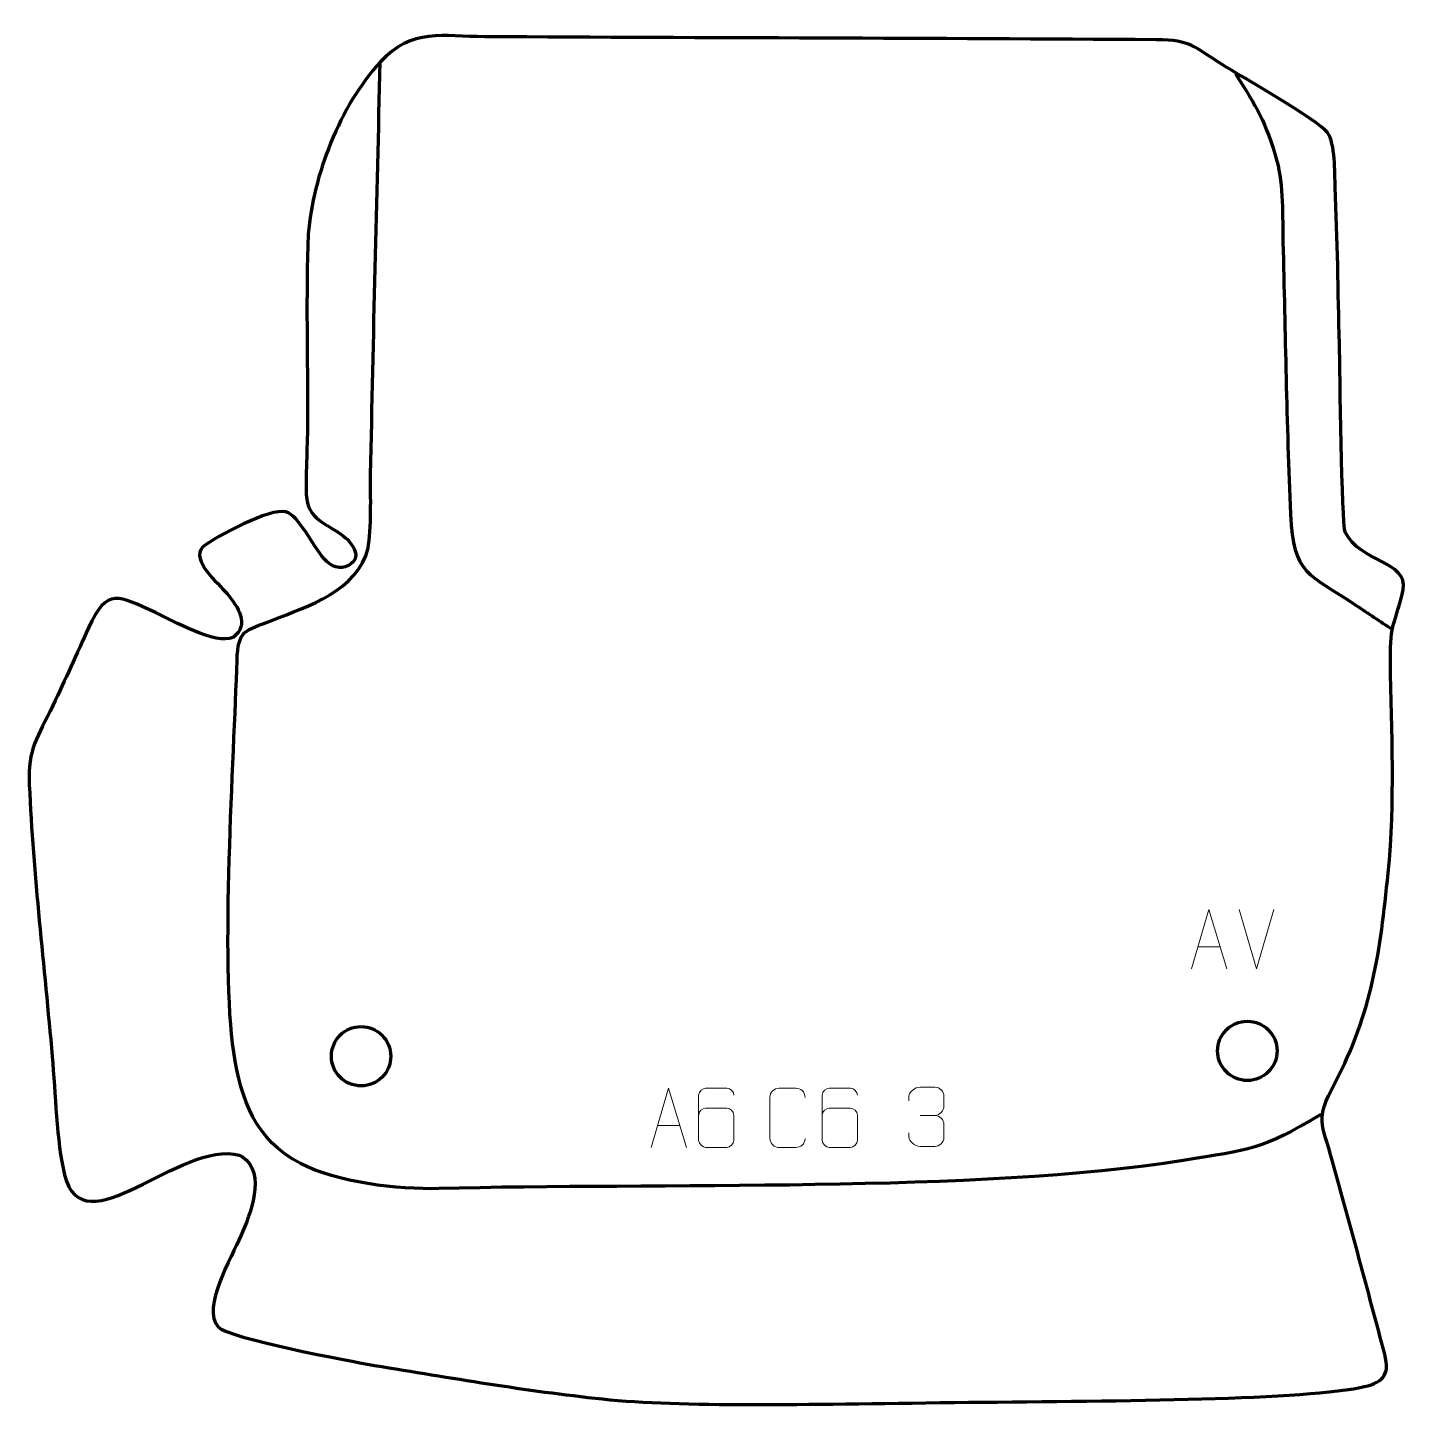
# Model space of a CAD drawing. Header units: millimetres. Extents: x -330 to 252, y -289 to 292.
import ezdxf

# ---------------------------------------------------------------- set-up
doc = ezdxf.new("R2010")
doc.units = ezdxf.units.MM
doc.header["$MEASUREMENT"] = 0
doc.layers.add('layer 2', color=7, linetype='Continuous')
doc.layers.add('layer 3', color=7, linetype='Continuous')

msp = doc.modelspace()

# ---------------------------------------------------------------- linework, layer by layer
at = {"layer": 'layer 2', "color": 142, "lineweight": 200}
for centre in [(183.7809, -139.1327), (-189.4147, -141.3815)]:
    msp.add_ellipse(centre, major_axis=(0, 12.5), ratio=1, dxfattribs=at)
at = {"layer": 'layer 2', "color": 140, "lineweight": 158}
for points, knots in [([(214.6754, -165.9216), (189.7928, -180.9751), (184.9132, -180.703), (156.7946, -185.2579), (156.7946, -185.2579), (71.3167, -199.1044), (-66.7767, -194.6241), (-156.6382, -197.104), (-156.6382, -197.104), (-173.6827, -197.5723), (-199.8152, -194.5544), (-214.9388, -186.5379), (-214.9388, -186.5379), (-233.9751, -176.4474), (-239.9131, -159.9685), (-242.9905, -139.7072), (-242.9905, -139.7072), (-248.6769, -102.2664), (-242.8852, -15.8745), (-241.6402, 25.2311), (-241.6402, 25.2311), (-241.2482, 38.1728), (-238.4563, 37.6118), (-226.7407, 42.1936), (-226.7407, 42.1936), (-211.7047, 48.0739), (-190.651, 54.7353), (-186.4941, 72.5134), (-186.4941, 72.5134), (-184.9472, 80.5236), (-185.4816, 94.8582), (-185.3853, 103.5184), (-185.3853, 103.5184), (-184.2389, 161.4002), (-182.753, 219.2747), (-181.3295, 277.1501)], [0, 0, 0, 0, 0.1, 0.1, 0.1, 0.1, 0.2, 0.2, 0.2, 0.2, 0.3, 0.3, 0.3, 0.3, 0.4, 0.4, 0.4, 0.4, 0.5, 0.5, 0.5, 0.5, 0.6, 0.6, 0.6, 0.6, 0.7, 0.7, 0.7, 0.7, 0.8, 0.8, 0.8, 0.8, 1, 1, 1, 1]), ([(178.8237, 272.1629), (188.0621, 257.7025), (191.3959, 252.326), (196.2194, 235.3973), (196.2194, 235.3973), (198.9846, 225.6924), (198.5328, 211.6285), (198.7899, 201.2821), (198.7899, 201.2821), (199.7386, 163.0918), (200.3118, 125.0185), (201.9471, 86.8336), (201.9471, 86.8336), (203.061, 61.0408), (209.6678, 61.8261), (229.6164, 48.432), (229.6164, 48.432), (234.6847, 45.0289), (239.7677, 41.647), (244.852, 38.2679)], [0, 0, 0, 0, 0.16666667, 0.16666667, 0.16666667, 0.16666667, 0.33333333, 0.33333333, 0.33333333, 0.33333333, 0.5, 0.5, 0.5, 0.5, 0.66666667, 0.66666667, 0.66666667, 0.66666667, 1, 1, 1, 1])]:
    msp.add_open_spline(points, degree=3, knots=knots, dxfattribs=at)
at = {"layer": 'layer 2', "color": 250, "lineweight": 9}
for points, knots in [([(160.264, -104.6218), (160.264, -104.6218), (167.635, -79.6683), (167.635, -79.6683), (167.635, -79.6683), (167.635, -79.6683), (175.2049, -104.6218), (175.2049, -104.6218)], [0, 0, 0, 0, 0.33333333, 0.33333333, 0.33333333, 0.33333333, 1, 1, 1, 1]), ([(-67.3015, -179.8071), (-67.3015, -179.8071), (-59.9305, -154.8536), (-59.9305, -154.8536), (-59.9305, -154.8536), (-59.9305, -154.8536), (-52.3606, -179.8071), (-52.3606, -179.8071)], [0, 0, 0, 0, 0.33333333, 0.33333333, 0.33333333, 0.33333333, 1, 1, 1, 1]), ([(-32.4011, -157.7897), (-32.4252, -156.4502), (-33.7814, -154.797), (-35.3533, -154.8313), (-35.3533, -154.8313), (-38.3381, -154.8316), (-41.3233, -154.8316), (-44.3087, -154.8313), (-44.3087, -154.8313), (-45.5278, -154.8164), (-47.256, -156.254), (-47.261, -157.7897), (-47.261, -157.7897), (-47.2607, -164.1502), (-47.2607, -170.511), (-47.261, -176.8717), (-47.261, -176.8717), (-47.2563, -178.0346), (-45.5278, -179.8057), (-44.3087, -179.8301), (-44.3087, -179.8301), (-41.3233, -179.8298), (-38.3381, -179.8298), (-35.3533, -179.8301), (-35.3533, -179.8301), (-34.0752, -179.7863), (-32.4055, -178.1718), (-32.4011, -176.8717), (-32.4011, -176.8717), (-32.4011, -173.2884), (-32.4011, -169.7053), (-32.4011, -166.1226), (-32.4011, -166.1226), (-32.4396, -164.6444), (-34.0223, -163.2115), (-35.3533, -163.2135), (-35.3533, -163.2135), (-38.3381, -163.2132), (-41.3233, -163.2132), (-44.3087, -163.2135), (-44.3087, -163.2135), (-45.6382, -163.2085), (-47.2812, -164.7158), (-47.2395, -166.1443)], [0, 0, 0, 0, 0.08333333, 0.08333333, 0.08333333, 0.08333333, 0.16666667, 0.16666667, 0.16666667, 0.16666667, 0.25, 0.25, 0.25, 0.25, 0.33333333, 0.33333333, 0.33333333, 0.33333333, 0.41666667, 0.41666667, 0.41666667, 0.41666667, 0.5, 0.5, 0.5, 0.5, 0.58333333, 0.58333333, 0.58333333, 0.58333333, 0.66666667, 0.66666667, 0.66666667, 0.66666667, 0.75, 0.75, 0.75, 0.75, 0.83333333, 0.83333333, 0.83333333, 0.83333333, 1, 1, 1, 1]), ([(-2.408, -175.9894), (-2.5478, -178.3128), (-4.225, -179.7924), (-6.3727, -179.8032), (-6.3727, -179.8032), (-8.7046, -179.8028), (-11.0365, -179.8028), (-13.368, -179.8032), (-13.368, -179.8032), (-15.293, -179.9086), (-17.2651, -178.0241), (-17.2539, -176.0068), (-17.2539, -176.0068), (-17.2535, -170.2367), (-17.2535, -164.467), (-17.2539, -158.6977), (-17.2539, -158.6977), (-17.2497, -156.5596), (-15.503, -154.8404), (-13.3506, -154.8539), (-13.3506, -154.8539), (-11.0249, -154.8539), (-8.6988, -154.8539), (-6.3727, -154.8539), (-6.3727, -154.8539), (-4.4261, -154.8184), (-2.4347, -156.3099), (-2.408, -158.7475)], [0, 0, 0, 0, 0.125, 0.125, 0.125, 0.125, 0.25, 0.25, 0.25, 0.25, 0.375, 0.375, 0.375, 0.375, 0.5, 0.5, 0.5, 0.5, 0.625, 0.625, 0.625, 0.625, 0.75, 0.75, 0.75, 0.75, 1, 1, 1, 1]), ([(19.5989, -157.7897), (19.5748, -156.4502), (18.2186, -154.797), (16.6467, -154.8313), (16.6467, -154.8313), (13.6619, -154.8316), (10.6767, -154.8316), (7.6913, -154.8313), (7.6913, -154.8313), (6.4722, -154.8164), (4.744, -156.254), (4.739, -157.7897), (4.739, -157.7897), (4.7393, -164.1502), (4.7393, -170.511), (4.739, -176.8717), (4.739, -176.8717), (4.7437, -178.0346), (6.4722, -179.8057), (7.6913, -179.8301), (7.6913, -179.8301), (10.6767, -179.8298), (13.6619, -179.8298), (16.6467, -179.8301), (16.6467, -179.8301), (17.9248, -179.7863), (19.5945, -178.1718), (19.5989, -176.8717), (19.5989, -176.8717), (19.5989, -173.2884), (19.5989, -169.7053), (19.5989, -166.1226), (19.5989, -166.1226), (19.5604, -164.6444), (17.9777, -163.2115), (16.6467, -163.2135), (16.6467, -163.2135), (13.6619, -163.2132), (10.6767, -163.2132), (7.6913, -163.2135), (7.6913, -163.2135), (6.3618, -163.2085), (4.7188, -164.7158), (4.7605, -166.1443)], [0, 0, 0, 0, 0.08333333, 0.08333333, 0.08333333, 0.08333333, 0.16666667, 0.16666667, 0.16666667, 0.16666667, 0.25, 0.25, 0.25, 0.25, 0.33333333, 0.33333333, 0.33333333, 0.33333333, 0.41666667, 0.41666667, 0.41666667, 0.41666667, 0.5, 0.5, 0.5, 0.5, 0.58333333, 0.58333333, 0.58333333, 0.58333333, 0.66666667, 0.66666667, 0.66666667, 0.66666667, 0.75, 0.75, 0.75, 0.75, 0.83333333, 0.83333333, 0.83333333, 0.83333333, 1, 1, 1, 1]), ([(41.2802, -160.0956), (41.2802, -160.0956), (41.2802, -158.2384), (41.2802, -158.2384), (41.2802, -158.2384), (41.2659, -156.4965), (43.9304, -154.3784), (45.9895, -154.4011), (45.9895, -154.4011), (48.0536, -154.4011), (50.1176, -154.4011), (52.1813, -154.4011), (52.1813, -154.4011), (54.3758, -154.3923), (55.9741, -156.2391), (56.0185, -158.1512), (56.0185, -158.1512), (56.0181, -159.5863), (56.0181, -161.0214), (56.0185, -162.4569), (56.0185, -162.4569), (55.9699, -164.1104), (54.3673, -166.3404), (52.169, -166.3304), (52.169, -166.3304), (54.3727, -166.3416), (55.9807, -168.1448), (56.0347, -170.2043), (56.0347, -170.2043), (56.0343, -171.989), (56.0343, -173.7737), (56.0347, -175.5588), (56.0347, -175.5588), (56.0448, -177.6202), (53.9899, -179.3833), (52.169, -179.3752), (52.169, -179.3752), (50.1037, -179.3749), (48.0385, -179.3749), (45.9729, -179.3752), (45.9729, -179.3752), (43.8043, -179.3637), (41.2733, -176.9635), (41.2547, -175.5017), (41.2547, -175.5017), (41.2547, -175.5017), (41.2547, -173.5931), (41.2547, -173.5931)], [0, 0, 0, 0, 0.07692308, 0.07692308, 0.07692308, 0.07692308, 0.15384615, 0.15384615, 0.15384615, 0.15384615, 0.23076923, 0.23076923, 0.23076923, 0.23076923, 0.30769231, 0.30769231, 0.30769231, 0.30769231, 0.38461538, 0.38461538, 0.38461538, 0.38461538, 0.46153846, 0.46153846, 0.46153846, 0.46153846, 0.53846154, 0.53846154, 0.53846154, 0.53846154, 0.61538462, 0.61538462, 0.61538462, 0.61538462, 0.69230769, 0.69230769, 0.69230769, 0.69230769, 0.76923077, 0.76923077, 0.76923077, 0.76923077, 0.84615385, 0.84615385, 0.84615385, 0.84615385, 1, 1, 1, 1])]:
    msp.add_open_spline(points, degree=3, knots=knots, dxfattribs=at)
for points in [[(187.6235, -104.6291), (187.6235, -104.6291), (180.3017, -79.6755), (180.3017, -79.6755)], [(194.9454, -79.6755), (194.9454, -79.6755), (187.6236, -104.6291), (187.6236, -104.6291)], [(162.9866, -95.3724), (162.9866, -95.3724), (172.4823, -95.3724), (172.4823, -95.3724)], [(45.9899, -166.3408), (45.9899, -166.3408), (52.1863, -166.3408), (52.1863, -166.3408)], [(-64.5789, -170.5577), (-64.5789, -170.5577), (-55.0832, -170.5577), (-55.0832, -170.5577)]]:
    msp.add_open_spline(points, degree=3, dxfattribs=at)
at = {"layer": 'layer 3', "color": 242, "lineweight": 158}
msp.add_open_spline([(-87.8144, -285.6435), (-120.3649, -282.2426), (-151.5241, -276.7645), (-183.7438, -271.5083), (-183.7438, -271.5083), (-193.523, -269.9134), (-245.6302, -259.9509), (-249.5841, -255.3575), (-249.5841, -255.3575), (-256.6463, -247.1532), (-243.9647, -226.0169), (-240.0228, -217.0081), (-240.0228, -217.0081), (-236.266, -208.4225), (-229.0971, -190.4399), (-239.3804, -183.7776), (-239.3804, -183.7776), (-239.3804, -183.7776), (-240.6864, -183.0224), (-240.6864, -183.0224), (-240.6864, -183.0224), (-265.3825, -176.3659), (-306.5597, -222.9505), (-314.337, -191.2828), (-314.337, -191.2828), (-317.5998, -177.1467), (-318.1513, -156.5473), (-319.4642, -141.4899), (-319.4642, -141.4899), (-322.8007, -103.7496), (-327.4185, -64.8666), (-329.127, -27.1282), (-329.127, -27.1282), (-329.8258, -11.6924), (-325.5123, -7.0853), (-319.2036, 6.2848), (-319.2036, 6.2848), (-314.0287, 17.2523), (-309.0985, 27.8964), (-304.2, 38.9931), (-304.2, 38.9931), (-296.2974, 56.1844), (-291.6501, 52.4782), (-275.9797, 45.3573), (-275.9797, 45.3573), (-269.0172, 42.1374), (-250.3561, 31.5006), (-243.3121, 34.941), (-243.3121, 34.941), (-235.9742, 40.377), (-241.3277, 47.8898), (-245.8565, 53.3611), (-245.8565, 53.3611), (-249.6526, 57.9473), (-261.1819, 67.2858), (-256.1495, 72.9566), (-256.1495, 72.9566), (-250.5945, 77.2487), (-227.5585, 89.6801), (-221.1131, 87.7668), (-221.1131, 87.7668), (-215.2413, 86.0237), (-210.4452, 74.1234), (-204.8729, 67.9111), (-204.8729, 67.9111), (-201.805, 64.4907), (-198.2709, 63.3936), (-194.7339, 65.2576), (-194.7339, 65.2576), (-188.783, 68.3938), (-192.6879, 74.2943), (-196.6213, 77.3658), (-196.6213, 77.3658), (-203.8627, 83.0203), (-212.1339, 84.5166), (-212.4715, 95.065), (-212.4715, 95.065), (-212.7081, 105.2944), (-211.9924, 116.1648), (-211.9551, 126.584), (-211.9551, 126.584), (-211.8826, 152.2133), (-212.6848, 179.1985), (-211.6869, 204.652), (-211.6869, 204.652), (-209.5386, 229.5837), (-198.3868, 258.6389), (-181.3295, 277.1501), (-181.3295, 277.1501), (-167.98, 291.6375), (-154.9415, 287.9074), (-137.2775, 287.8018), (-137.2775, 287.8018), (-43.0311, 287.2481), (51.1801, 287.2092), (145.4386, 286.5153), (145.4386, 286.5153), (160.5247, 286.4043), (160.8425, 283.6582), (173.1528, 276.0953), (173.1528, 276.0953), (181.0356, 271.272), (213.5139, 252.7209), (217.477, 247.4434), (217.477, 247.4434), (220.9461, 242.8237), (220.5081, 230.5233), (220.7757, 224.5172), (220.7757, 224.5172), (221.7559, 202.5162), (221.9893, 180.4845), (222.5684, 158.4703), (222.5684, 158.4703), (222.8172, 147.7548), (223.4083, 83.4918), (225.0173, 79.1996), (225.0173, 79.1996), (231.0772, 66.3849), (251.5964, 67.3424), (249.3691, 54.9252), (249.3691, 54.9252), (246.2613, 40.8441), (243.8378, 41.5328), (244.0059, 25.0943), (244.0059, 25.0943), (244.4349, -5.7674), (246.1539, -33.2546), (243.0668, -64.2979), (243.0668, -64.2979), (239.6846, -97.3991), (236.5067, -122.6775), (220.6335, -152.6813), (220.6335, -152.6813), (212.1977, -168.6268), (215.0576, -168.913), (219.7013, -185.754), (219.7013, -185.754), (227.137, -212.7178), (234.5271, -239.7845), (241.6165, -266.8371), (241.6165, -266.8371), (244.0369, -276.0729), (240.6324, -279.0356), (231.2557, -280.8393), (231.2557, -280.8393), (202.4977, -286.3712), (123.7417, -286.4189), (60.4284, -287.1449), (60.4284, -287.1449), (-4.334, -287.8875), (-53.7233, -289.2053), (-87.8144, -285.6435)], degree=3, knots=[0, 0, 0, 0, 0.02564103, 0.02564103, 0.02564103, 0.02564103, 0.05128205, 0.05128205, 0.05128205, 0.05128205, 0.07692308, 0.07692308, 0.07692308, 0.07692308, 0.1025641, 0.1025641, 0.1025641, 0.1025641, 0.12820513, 0.12820513, 0.12820513, 0.12820513, 0.15384615, 0.15384615, 0.15384615, 0.15384615, 0.17948718, 0.17948718, 0.17948718, 0.17948718, 0.20512821, 0.20512821, 0.20512821, 0.20512821, 0.23076923, 0.23076923, 0.23076923, 0.23076923, 0.25641026, 0.25641026, 0.25641026, 0.25641026, 0.28205128, 0.28205128, 0.28205128, 0.28205128, 0.30769231, 0.30769231, 0.30769231, 0.30769231, 0.33333333, 0.33333333, 0.33333333, 0.33333333, 0.35897436, 0.35897436, 0.35897436, 0.35897436, 0.38461538, 0.38461538, 0.38461538, 0.38461538, 0.41025641, 0.41025641, 0.41025641, 0.41025641, 0.43589744, 0.43589744, 0.43589744, 0.43589744, 0.46153846, 0.46153846, 0.46153846, 0.46153846, 0.48717949, 0.48717949, 0.48717949, 0.48717949, 0.51282051, 0.51282051, 0.51282051, 0.51282051, 0.53846154, 0.53846154, 0.53846154, 0.53846154, 0.56410256, 0.56410256, 0.56410256, 0.56410256, 0.58974359, 0.58974359, 0.58974359, 0.58974359, 0.61538462, 0.61538462, 0.61538462, 0.61538462, 0.64102564, 0.64102564, 0.64102564, 0.64102564, 0.66666667, 0.66666667, 0.66666667, 0.66666667, 0.69230769, 0.69230769, 0.69230769, 0.69230769, 0.71794872, 0.71794872, 0.71794872, 0.71794872, 0.74358974, 0.74358974, 0.74358974, 0.74358974, 0.76923077, 0.76923077, 0.76923077, 0.76923077, 0.79487179, 0.79487179, 0.79487179, 0.79487179, 0.82051282, 0.82051282, 0.82051282, 0.82051282, 0.84615385, 0.84615385, 0.84615385, 0.84615385, 0.87179487, 0.87179487, 0.87179487, 0.87179487, 0.8974359, 0.8974359, 0.8974359, 0.8974359, 0.92307692, 0.92307692, 0.92307692, 0.92307692, 0.94871795, 0.94871795, 0.94871795, 0.94871795, 1, 1, 1, 1], dxfattribs=at)

doc.saveas('drawing.dxf')
